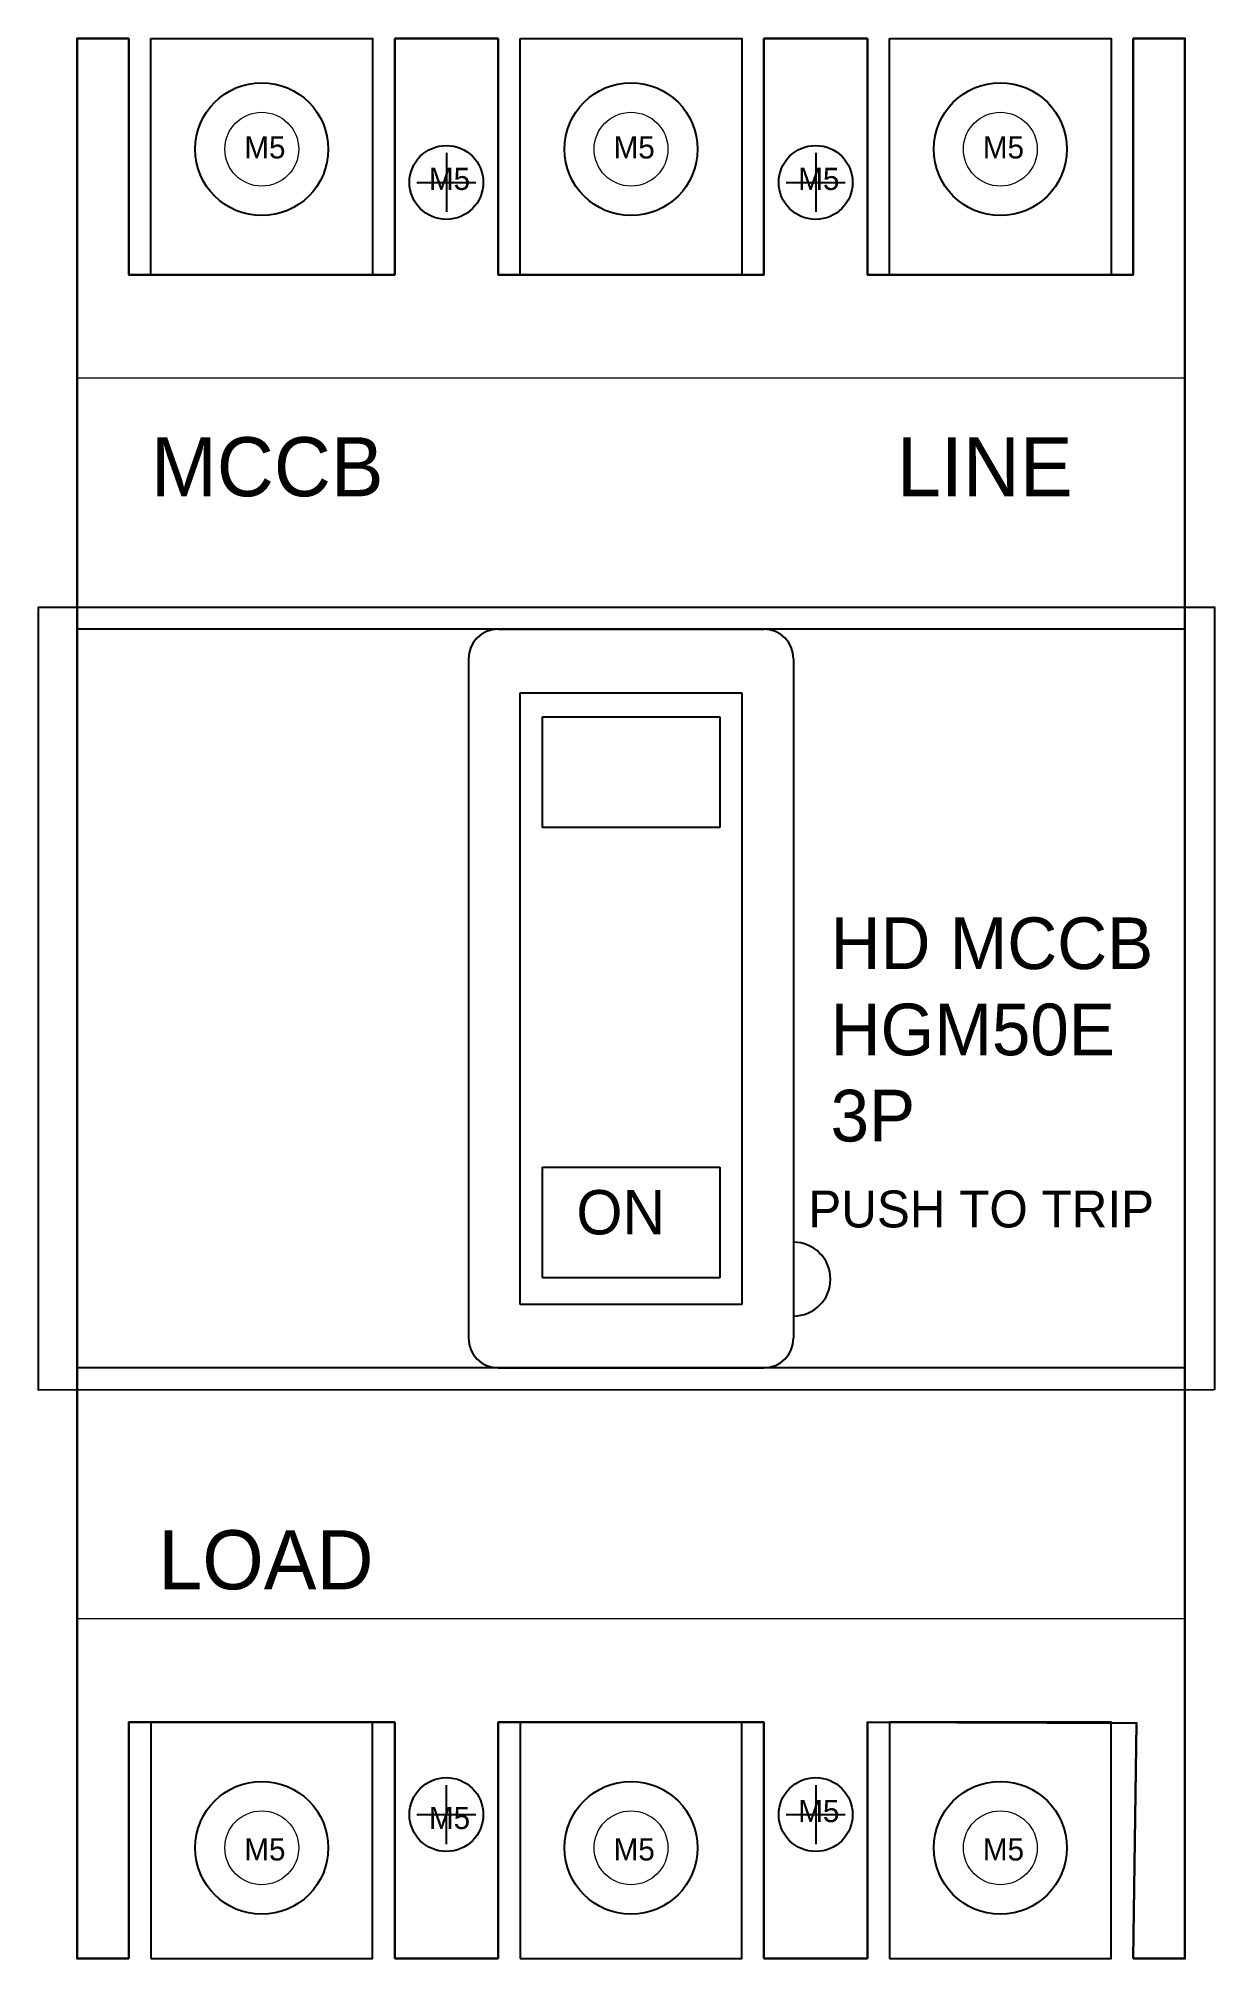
# Model space of a CAD drawing. Header units: inches. Extents: x 0 to 80, y 0 to 130.
import ezdxf

# ---------------------------------------------------------------- set-up
doc = ezdxf.new("R2010")
doc.units = ezdxf.units.IN
doc.layers.add('E_Electrical Equipment', color=35, linetype='Continuous', lineweight=5)

# ---------------------------------------------------------------- blocks, each defined once
blk = doc.blocks.new('HYUNDAI MCCB HGM100E- 3P')
at = {"lineweight": 30}
for p, q in [((-24144.97, 7182.93), (-24137.97, 7182.93)), ((-24144.97, 7052.93), (-24137.97, 7052.93))]:
    blk.add_line(p, q, dxfattribs=at)
for p, q in [((-24116.47, 7182.93), (-24116.47, 7182.93)), ((-24116.47, 7142.93), (-24191.47, 7142.93)), ((-24162.97, 7142.93), (-24144.97, 7142.93)), ((-24164.97, 7140.93), (-24164.97, 7094.93)), ((-24142.97, 7140.93), (-24142.97, 7094.93)), ((-24161.47, 7138.63), (-24146.47, 7138.63)), ((-24161.47, 7097.22), (-24161.47, 7138.63)), ((-24146.47, 7138.63), (-24146.47, 7097.22)), ((-24159.97, 7137.01), (-24147.97, 7137.01)), ((-24159.97, 7129.51), (-24159.97, 7137.01)), ((-24147.97, 7137.01), (-24147.97, 7129.51)), ((-24147.97, 7129.51), (-24159.97, 7129.51)), ((-24159.97, 7106.51), (-24147.97, 7106.51)), ((-24159.97, 7099.01), (-24159.97, 7106.51)), ((-24147.97, 7106.51), (-24147.97, 7099.01)), ((-24147.97, 7099.01), (-24159.97, 7099.01)), ((-24146.47, 7097.22), (-24161.47, 7097.22)), ((-24116.47, 7092.93), (-24191.47, 7092.93)), ((-24162.97, 7092.93), (-24144.97, 7092.93))]:
    blk.add_line(p, q)
at = {"color": 4}
for p, q in [((-24166.47, 7175.18), (-24166.47, 7171.18)), ((-24141.47, 7175.18), (-24141.47, 7171.18)), ((-24168.47, 7173.18), (-24164.47, 7173.18)), ((-24143.47, 7173.18), (-24139.47, 7173.18)), ((-24166.47, 7060.68), (-24166.47, 7064.68)), ((-24141.47, 7064.68), (-24141.47, 7060.68)), ((-24168.47, 7062.68), (-24164.47, 7062.68)), ((-24143.47, 7062.68), (-24139.47, 7062.68))]:
    blk.add_line(p, q, dxfattribs=at)
at = {"lineweight": 30}
for points in [[(-24187.97, 7182.93), (-24191.47, 7182.93), (-24191.47, 7052.93), (-24187.97, 7052.93)], [(-24187.97, 7182.93), (-24187.97, 7166.93), (-24169.97, 7166.93), (-24169.97, 7182.93)], [(-24162.97, 7182.93), (-24169.97, 7182.93)], [(-24162.97, 7182.93), (-24169.97, 7182.93)], [(-24162.97, 7182.93), (-24162.97, 7166.93), (-24144.97, 7166.93), (-24144.97, 7182.93)], [(-24137.97, 7182.93), (-24144.97, 7182.93)], [(-24137.97, 7182.93), (-24137.97, 7166.93), (-24119.97, 7166.93), (-24119.97, 7182.93)], [(-24119.97, 7052.93), (-24116.47, 7052.93), (-24116.47, 7182.93), (-24119.97, 7182.93)], [(-24187.97, 7052.93), (-24187.97, 7068.93), (-24169.97, 7068.93), (-24169.97, 7052.93)], [(-24187.97, 7052.93), (-24187.97, 7068.93), (-24169.97, 7068.93), (-24169.97, 7052.93)], [(-24162.97, 7052.93), (-24162.97, 7068.93), (-24144.97, 7068.93), (-24144.97, 7052.93)], [(-24162.97, 7052.93), (-24162.97, 7068.93), (-24144.97, 7068.93), (-24144.97, 7052.93)], [(-24137.97, 7052.93), (-24137.97, 7068.93), (-24119.75, 7068.88), (-24119.97, 7052.93)], [(-24169.97, 7052.93), (-24162.97, 7052.93)], [(-24162.97, 7052.93), (-24169.97, 7052.93)], [(-24144.97, 7052.93), (-24137.97, 7052.93)]]:
    blk.add_lwpolyline(points, dxfattribs=at)
at = {"color": 1}
for points in [[(-24186.47, 7182.93), (-24171.47, 7182.93), (-24171.47, 7166.93), (-24186.47, 7166.93)], [(-24186.47, 7052.93), (-24171.47, 7052.93), (-24171.47, 7068.93), (-24186.47, 7068.93)]]:
    blk.add_lwpolyline(points, close=True, dxfattribs=at)
at = {"color": 2}
for points in [[(-24161.47, 7182.93), (-24146.47, 7182.93), (-24146.47, 7166.93), (-24161.47, 7166.93)], [(-24161.47, 7052.93), (-24146.47, 7052.93), (-24146.47, 7068.93), (-24161.47, 7068.93)]]:
    blk.add_lwpolyline(points, close=True, dxfattribs=at)
at = {"color": 5}
for points in [[(-24136.47, 7182.93), (-24121.47, 7182.93), (-24121.47, 7166.93), (-24136.47, 7166.93)], [(-24136.47, 7052.93), (-24121.47, 7052.93), (-24121.47, 7068.93), (-24136.47, 7068.93)]]:
    blk.add_lwpolyline(points, close=True, dxfattribs=at)
at = {"color": 4}
blk.add_lwpolyline([(-24114.47, 7091.43), (-24194.09, 7091.42), (-24194.09, 7144.42), (-24114.47, 7144.43)], close=True, dxfattribs=at)
at = {"color": 1}
for centre in [(-24178.97, 7175.43), (-24178.97, 7060.43)]:
    blk.add_circle(centre, 4.5, dxfattribs=at)
at = {"color": 2}
for centre in [(-24153.97, 7175.43), (-24153.97, 7060.43)]:
    blk.add_circle(centre, 4.5, dxfattribs=at)
at = {"color": 5}
for centre in [(-24128.97, 7175.43), (-24128.97, 7060.43)]:
    blk.add_circle(centre, 4.5, dxfattribs=at)
at = {"color": 4}
for centre in [(-24166.47, 7173.18), (-24141.47, 7173.18), (-24166.47, 7062.68), (-24141.47, 7062.68)]:
    blk.add_circle(centre, 2.5, dxfattribs=at)
for centre, radius, start, end in [((-24162.97, 7140.93), 2, 90, 180), ((-24144.97, 7140.93), 2, 0, 90), ((-24142.97, 7098.93), 2.5, 270, 90), ((-24162.97, 7094.93), 2, 180, 270), ((-24144.97, 7094.93), 2, 270, 0)]:
    blk.add_arc(centre, radius, start, end)
at = {"layer": 'E_Electrical Equipment', "color": 0}
for p, q in [((-24169.97, 7182.93), (-24162.97, 7182.93)), ((-24169.97, 7182.93), (-24162.97, 7182.93)), ((-24144.97, 7182.93), (-24137.97, 7182.93)), ((-24116.47, 7159.93), (-24191.47, 7159.93)), ((-24116.47, 7075.93), (-24191.47, 7075.93)), ((-24169.97, 7052.93), (-24162.97, 7052.93)), ((-24169.97, 7052.93), (-24162.97, 7052.93)), ((-24144.97, 7052.93), (-24137.97, 7052.93))]:
    blk.add_line(p, q, dxfattribs=at)
for centre in [(-24178.97, 7175.43), (-24153.97, 7175.43), (-24128.97, 7175.43), (-24178.97, 7060.43), (-24153.97, 7060.43), (-24128.97, 7060.43)]:
    blk.add_circle(centre, 2.5, dxfattribs=at)
blk.add_text('ON', height=3).set_placement((-24157.67, 7101.96))
at = {"color": 3, "char_height": 1.5}
for insert, attachment_point in [((-24180.15, 7176.3), 1), ((-24155.15, 7176.3), 1), ((-24130.15, 7176.3), 1), ((-24180.15, 7059.55), 7), ((-24155.15, 7059.55), 7), ((-24130.15, 7059.55), 7)]:
    blk.add_mtext_dynamic_manual_height_columns('{\\C7;M5}', width=4.3385, gutter_width=1, heights=[0], dxfattribs=dict(at, insert=insert, attachment_point=attachment_point))
at = {"color": 1, "char_height": 1.5}
for insert, attachment_point in [((-24167.65, 7174.17), 1), ((-24142.65, 7174.17), 1), ((-24167.65, 7061.68), 7), ((-24142.65, 7063.67), 1)]:
    blk.add_mtext_dynamic_manual_height_columns('M5', width=4.3385, gutter_width=1, heights=[0], dxfattribs=dict(at, insert=insert, attachment_point=attachment_point))
at = {"attachment_point": 1}
for s, width, insert, char_height in [('MCCB', 14.0775, (-24186.47, 7155.93), 4), ('LINE', 14.0775, (-24135.97, 7155.93), 4), ('{\\C1;HD MCCB\\PHGM50E\\P3P}', 37.6867, (-24140.46, 7123.42), 3.5), ('PUSH TO TRIP', 37.6575, (-24141.97, 7104.93), 2.5), ('LOAD', 14.0775, (-24185.97, 7081.93), 4)]:
    blk.add_mtext_dynamic_manual_height_columns(s, width=width, gutter_width=1, heights=[0], dxfattribs=dict(at, insert=insert, char_height=char_height))

msp = doc.modelspace()

# ---------------------------------------------------------------- block references
msp.add_blockref('HYUNDAI MCCB HGM100E- 3P', (24194.09, -7052.93))

doc.saveas('drawing.dxf')
